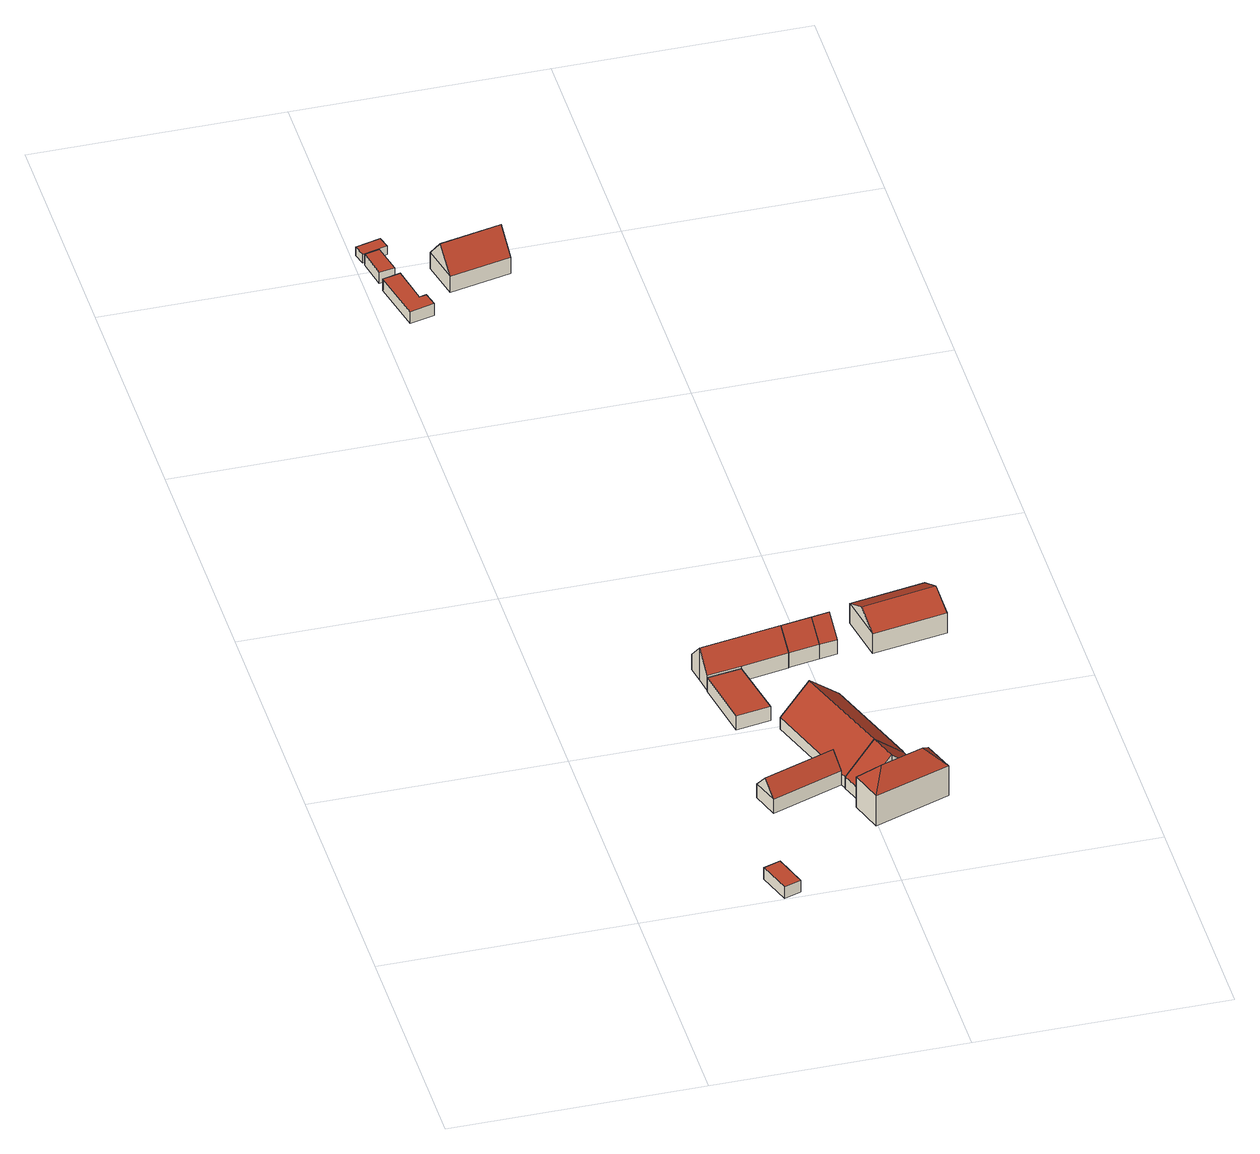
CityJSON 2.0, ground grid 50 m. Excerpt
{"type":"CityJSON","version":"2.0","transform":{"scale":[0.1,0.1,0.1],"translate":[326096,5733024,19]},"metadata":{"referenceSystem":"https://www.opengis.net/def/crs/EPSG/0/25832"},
"CityObjects":{
"building1":{"type":"Building","attributes":{"Geometrietyp2DReferenz":"3000","Gemeindeschluessel":"05154044","function":"31001_2723","roofType":"1000","measuredHeight":2.66,"storeysAboveGround":1},"address":[{"country":"Germany","locality":"Rees","thoroughfareNumber":"7","thoroughfareName":"Kruisdicksweg"}],"geometry":[{"type":"Solid","lod":"2","boundaries":[[[[0,1,2,3]],[[4,5,1,0]],[[6,7,5,4]],[[3,2,7,6]],[[4,0,3,6]],[[1,5,7,2]]]],"semantics":{"surfaces":[{"type":"WallSurface"},{"type":"RoofSurface"},{"type":"GroundSurface"}],"values":[[0,0,0,0,1,2]]}}]},
"building2":{"type":"Building","attributes":{"Geometrietyp2DReferenz":"3000","Gemeindeschluessel":"05154044","function":"31001_2720","roofType":"3100","measuredHeight":6.52,"storeysAboveGround":1},"address":[{"country":"Germany","locality":"Rees","thoroughfareNumber":"7","thoroughfareName":"Kruisdicksweg"}],"geometry":[{"type":"Solid","lod":"2","boundaries":[[[[8,9,10,11]],[[12,13,9,8]],[[14,15,13,12]],[[11,10,15,14]],[[8,16,12]],[[14,17,11]],[[11,17,16,8]],[[12,16,17,14]],[[9,13,15,10]]]],"semantics":{"surfaces":[{"type":"WallSurface"},{"type":"RoofSurface"},{"type":"GroundSurface"}],"values":[[0,0,0,0,0,0,1,1,2]]}}]},
"building3":{"type":"Building","attributes":{"Geometrietyp2DReferenz":"3000","Gemeindeschluessel":"05154044","function":"31001_2720","roofType":"1000","measuredHeight":3.25,"storeysAboveGround":1},"address":[{"country":"Germany","locality":"Rees","thoroughfareNumber":"7","thoroughfareName":"Kruisdicksweg"}],"geometry":[{"type":"Solid","lod":"2","boundaries":[[[[18,19,20,21]],[[22,23,19,18]],[[24,25,23,22]],[[21,20,25,24]],[[22,18,21,24]],[[19,23,25,20]]]],"semantics":{"surfaces":[{"type":"WallSurface"},{"type":"RoofSurface"},{"type":"GroundSurface"}],"values":[[0,0,0,0,1,2]]}}]},
"building4":{"type":"Building","attributes":{"Geometrietyp2DReferenz":"3000","Gemeindeschluessel":"05154044","function":"31001_2720","roofType":"3100","measuredHeight":7.46,"storeysAboveGround":1},"address":[{"country":"Germany","locality":"Rees","thoroughfareNumber":"7","thoroughfareName":"Kruisdicksweg"}],"geometry":[{"type":"Solid","lod":"2","boundaries":[[[[26,27,28,29]],[[30,31,27,26]],[[32,33,31,30]],[[34,35,33,32]],[[36,37,35,34]],[[38,39,37,36]],[[29,28,39,38]],[[26,29,38,36,30]],[[34,32,30,36]],[[27,31,33,35,37,39,28]]]],"semantics":{"surfaces":[{"type":"WallSurface"},{"type":"RoofSurface"},{"type":"GroundSurface"}],"values":[[0,0,0,0,0,0,0,1,1,2]]}}]},
"building5":{"type":"Building","attributes":{"Geometrietyp2DReferenz":"3000","Gemeindeschluessel":"05154044","function":"31001_1010","roofType":"3100","measuredHeight":8.56,"storeysAboveGround":1},"address":[{"country":"Germany","locality":"Rees","thoroughfareNumber":"7a","thoroughfareName":"Kruisdicksweg"},{"country":"Germany","locality":"Rees","thoroughfareNumber":"7b","thoroughfareName":"Kruisdicksweg"}],"geometry":[{"type":"Solid","lod":"2","boundaries":[[[[40,41,42,43]],[[44,45,41,40]],[[46,47,45,44]],[[48,49,47,46]],[[50,51,49,48]],[[52,53,51,50]],[[54,55,53,52]],[[56,57,55,54]],[[43,42,57,56]],[[44,40,43,56,54,46]],[[52,50,48,46,54]],[[41,45,47,49,51,53,55,57,42]]]],"semantics":{"surfaces":[{"type":"WallSurface"},{"type":"RoofSurface"},{"type":"GroundSurface"}],"values":[[0,0,0,0,0,0,0,0,0,1,1,2]]}}]},
"building6":{"type":"Building","attributes":{"name":"Kruisdickshof","Gemeindeschluessel":"05154044","Geometrietyp2DReferenz":"3000","function":"31001_1010"},"address":[{"country":"Germany","locality":"Rees","thoroughfareNumber":"7","thoroughfareName":"Kruisdicksweg"}],"children":["building6-1","building6-2"]},
"building6-1":{"type":"BuildingPart","attributes":{"roofType":"3200","measuredHeight":10.48,"storeysAboveGround":2},"parents":["building6"],"geometry":[{"type":"MultiSurface","lod":"2","boundaries":[[[58,59,60,61]],[[62,63,64,65]],[[66,67,63,62]],[[68,69,67,66]],[[61,60,69,68]],[[70,68,66,71]],[[66,62,71]],[[71,62,65,58,61,70]],[[61,68,70]],[[59,64,63,67,69,60]],[[58,72,73]],[[74,65,75]],[[73,72,76,77,59]],[[76,74,75,64,77]]],"semantics":{"surfaces":[{"type":"WallSurface"},{"type":"RoofSurface"},{"type":"GroundSurface"},{"type":"ClosureSurface"}],"values":[0,0,0,0,0,1,1,1,1,2,0,0,3,3]}}]},
"building6-2":{"type":"BuildingPart","attributes":{"roofType":"3100","measuredHeight":8.65,"storeysAboveGround":2},"parents":["building6"],"geometry":[{"type":"MultiSurface","lod":"2","boundaries":[[[56,78,59,73]],[[54,79,78,56]],[[52,80,79,54]],[[75,64,80,52]],[[56,73,81,54]],[[75,52,54,81]],[[59,78,79,80,64,77]],[[81,72,76]],[[76,72,73,59,77]],[[74,81,76]],[[64,75,74,76,77]]],"semantics":{"surfaces":[{"type":"WallSurface"},{"type":"RoofSurface"},{"type":"GroundSurface"},{"type":"ClosureSurface"}],"values":[0,0,0,0,1,1,2,0,3,0,3]}}]},
"building7":{"type":"Building","attributes":{"Geometrietyp2DReferenz":"3000","Gemeindeschluessel":"05154044","function":"31001_2723","roofType":"1000","measuredHeight":2.73,"storeysAboveGround":1},"address":[{"country":"Germany","locality":"Rees","thoroughfareNumber":"6","thoroughfareName":"Kruisdicksweg"}],"geometry":[{"type":"Solid","lod":"2","boundaries":[[[[82,83,84,85]],[[86,87,83,82]],[[88,89,87,86]],[[90,91,89,88]],[[92,93,91,90]],[[85,84,93,92]],[[90,88,86,82,85,92]],[[83,87,89,91,93,84]]]],"semantics":{"surfaces":[{"type":"WallSurface"},{"type":"RoofSurface"},{"type":"GroundSurface"}],"values":[[0,0,0,0,0,0,1,2]]}}]},
"building8":{"type":"Building","attributes":{"Geometrietyp2DReferenz":"3000","Gemeindeschluessel":"05154044","function":"31001_2723","roofType":"1000","measuredHeight":2.54,"storeysAboveGround":1},"address":[{"country":"Germany","locality":"Rees","thoroughfareNumber":"6","thoroughfareName":"Kruisdicksweg"}],"geometry":[{"type":"Solid","lod":"2","boundaries":[[[[94,95,96,97]],[[98,99,95,94]],[[100,101,99,98]],[[97,96,101,100]],[[98,94,97,100]],[[95,99,101,96]]]],"semantics":{"surfaces":[{"type":"WallSurface"},{"type":"RoofSurface"},{"type":"GroundSurface"}],"values":[[0,0,0,0,1,2]]}}]},
"building9":{"type":"Building","attributes":{"Geometrietyp2DReferenz":"3000","Gemeindeschluessel":"05154044","function":"31001_2463","roofType":"1000","measuredHeight":2.04,"storeysAboveGround":1},"address":[{"country":"Germany","locality":"Rees","thoroughfareNumber":"6","thoroughfareName":"Kruisdicksweg"}],"geometry":[{"type":"Solid","lod":"2","boundaries":[[[[102,103,104,105]],[[106,107,103,102]],[[108,109,107,106]],[[105,104,109,108]],[[106,102,105,108]],[[103,107,109,104]]]],"semantics":{"surfaces":[{"type":"WallSurface"},{"type":"RoofSurface"},{"type":"GroundSurface"}],"values":[[0,0,0,0,1,2]]}}]},
"building10":{"type":"Building","attributes":{"Geometrietyp2DReferenz":"3000","Gemeindeschluessel":"05154044","function":"31001_2720","roofType":"3100","measuredHeight":7.32,"storeysAboveGround":1},"address":[{"country":"Germany","locality":"Rees","thoroughfareNumber":"7","thoroughfareName":"Kruisdicksweg"}],"geometry":[{"type":"Solid","lod":"2","boundaries":[[[[38,110,111,112]],[[34,113,110,38]],[[114,115,113,34]],[[112,111,115,114]],[[38,36,34]],[[114,116,112]],[[112,116,36,38]],[[34,36,116,114]],[[110,113,115,111]]]],"semantics":{"surfaces":[{"type":"WallSurface"},{"type":"RoofSurface"},{"type":"GroundSurface"}],"values":[[0,0,0,0,0,0,1,1,2]]}}]},
"building11":{"type":"Building","attributes":{"Geometrietyp2DReferenz":"3000","Gemeindeschluessel":"05154044","function":"31001_2720","roofType":"3100","measuredHeight":7.24,"storeysAboveGround":1},"address":[{"country":"Germany","locality":"Rees","thoroughfareNumber":"7","thoroughfareName":"Kruisdicksweg"}],"geometry":[{"type":"Solid","lod":"2","boundaries":[[[[112,111,117,118]],[[114,115,111,112]],[[119,120,115,114]],[[118,117,120,119]],[[112,116,114]],[[119,121,118]],[[118,121,116,112]],[[114,116,121,119]],[[111,115,120,117]]]],"semantics":{"surfaces":[{"type":"WallSurface"},{"type":"RoofSurface"},{"type":"GroundSurface"}],"values":[[0,0,0,0,0,0,1,1,2]]}}]},
"building12":{"type":"Building","attributes":{"Geometrietyp2DReferenz":"3000","Gemeindeschluessel":"05154044","function":"31001_1010","roofType":"3100","measuredHeight":8.54,"storeysAboveGround":1},"address":[{"country":"Germany","locality":"Rees","thoroughfareNumber":"6","thoroughfareName":"Kruisdicksweg"}],"geometry":[{"type":"Solid","lod":"2","boundaries":[[[[122,123,124,125]],[[126,127,123,122]],[[128,129,127,126]],[[125,124,129,128]],[[122,130,126]],[[128,131,125]],[[125,131,130,122]],[[126,130,131,128]],[[123,127,129,124]]]],"semantics":{"surfaces":[{"type":"WallSurface"},{"type":"RoofSurface"},{"type":"GroundSurface"}],"values":[[0,0,0,0,0,0,1,1,2]]}}]},
"building13":{"type":"Building","attributes":{"Geometrietyp2DReferenz":"3000","Gemeindeschluessel":"05154044","function":"31001_2720","roofType":"3100","measuredHeight":7.42,"storeysAboveGround":1},"address":[{"country":"Germany","locality":"Rees","thoroughfareNumber":"7","thoroughfareName":"Kruisdicksweg"}],"geometry":[{"type":"Solid","lod":"2","boundaries":[[[[132,133,134,135]],[[136,137,133,132]],[[138,139,137,136]],[[135,134,139,138]],[[132,140,136]],[[138,141,135]],[[135,141,140,132]],[[136,140,141,138]],[[133,137,139,134]]]],"semantics":{"surfaces":[{"type":"WallSurface"},{"type":"RoofSurface"},{"type":"GroundSurface"}],"values":[[0,0,0,0,0,0,1,1,2]]}}]}
},
"vertices":[
[312,13,30],[312,13,3],[290,79,3],[290,79,30],[278,2,30],[278,2,3],[256,67,30],[256,67,3],
[323,248,38],[323,248,6],[465,298,6],[465,298,38],[305,301,38],[305,301,6],[446,350,38],[446,350,6],[314,274,71],[456,324,71],
[390,522,34],[390,522,2],[367,645,2],[367,645,34],[322,511,34],[322,511,2],[300,635,34],[300,635,2],
[300,635,39],[300,635,4],[367,645,4],[367,645,39],[294,669,79],[294,669,4],[288,703,39],[288,703,4],[449,730,39],[449,730,4],[455,695,79],[455,695,4],[461,661,39],[461,661,4],
[446,350,33],[446,350,7],[465,298,7],[465,298,33],[399,487,33],[399,487,7],[460,508,92],[460,508,7],[522,529,33],[522,529,7],[591,331,33],[591,331,7],[592,329,33],[592,329,7],[530,308,92],[530,308,7],[469,286,33],[469,286,7],
[488,233,75],[488,233,6],[474,228,6],[474,228,75],[625,280,75],[625,280,6],[611,275,6],[611,275,75],[647,217,75],[647,217,6],[495,164,75],[495,164,6],[517,207,111],[603,237,111],[531,248,75],[488,233,33],[567,260,75],[611,275,33],[549,254,75],[549,254,6],
[469,286,6],[530,308,6],[592,329,6],[549,254,92],
[65,1945,33],[65,1945,6],[30,1937,6],[30,1937,33],[81,1868,33],[81,1868,6],[95,1871,33],[95,1871,6],[102,1841,33],[102,1841,6],[53,1829,33],[53,1829,6],
[17,2019,31],[17,2019,6],[29,1959,6],[29,1959,31],[47,2026,31],[47,2026,6],[60,1965,31],[60,1965,6],
[58,2063,26],[58,2063,6],[8,2050,6],[8,2050,26],[65,2038,26],[65,2038,6],[15,2025,26],[15,2025,6],
[461,661,6],[522,671,6],[522,671,39],[449,730,6],[510,740,39],[510,740,6],[516,705,79],
[558,676,6],[558,676,39],[546,746,39],[546,746,6],[552,711,79],
[252,2002,45],[252,2002,8],[130,1975,8],[130,1975,45],[269,1923,45],[269,1923,8],[147,1897,45],[147,1897,8],[261,1962,94],[139,1936,94],
[620,658,54],[620,658,8],[768,683,8],[768,683,54],[603,757,54],[603,757,8],[752,781,54],[752,781,8],[612,707,82],[760,732,82]
]}
